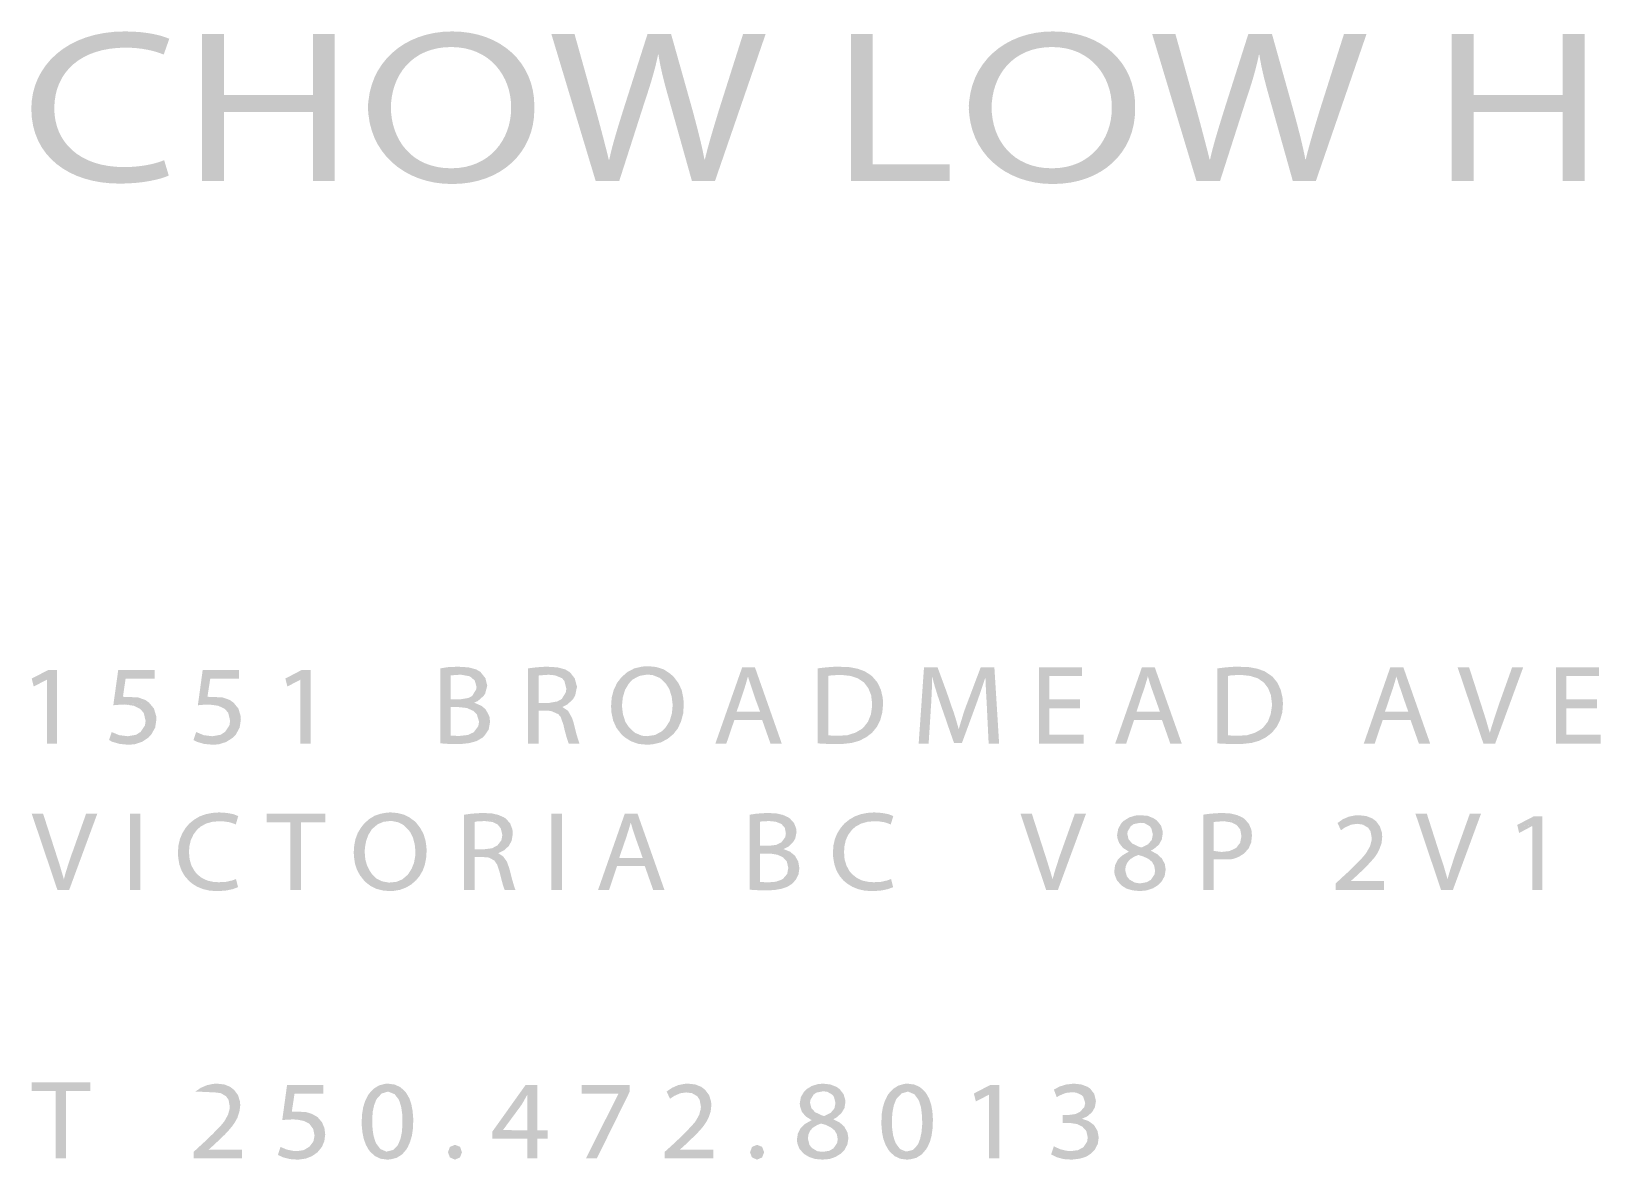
# Model space of a CAD drawing. Extents: x 0 to 36, y 0 to 24.
# Drawn here: x 32.81 to 34.368, y 19.467 to 20.587 of the extents above; entities that cross this region are included whole.
import ezdxf

# ---------------------------------------------------------------- set-up
doc = ezdxf.new("R2010")
doc.units = 0
doc.header["$LTSCALE"] = 0.375
doc.header["$MEASUREMENT"] = 0
doc.layers.add('BDR-25', color=4, linetype='CONTINUOUS')
doc.layers.add('BDR-50', color=5, linetype='CONTINUOUS')

msp = doc.modelspace()

# ---------------------------------------------------------------- hatches: boundary and pattern name
at = {"layer": 'BDR-25'}
h = msp.add_hatch(color=256, dxfattribs=at)
h.paths.add_polyline_path([(34.6173, 19.9471), (34.6495, 19.9471), (34.6495, 19.9558), (34.607, 19.9558), (34.607, 19.8802), (34.6514, 19.8802), (34.6514, 19.8889), (34.6173, 19.8889), (34.6173, 19.9153), (34.6477, 19.9153), (34.6477, 19.924), (34.6173, 19.924)])
h.paths.add_polyline_path([(32.8358, 19.9532), (32.8271, 19.9532), (32.8107, 19.9447), (32.8257, 19.9435), (32.8257, 19.8802), (32.8358, 19.8802)])
h.paths.add_polyline_path([(32.8255, 19.9435), (32.8107, 19.9447), (32.8127, 19.9368)], flags=17)
h.paths.add_polyline_path([(32.9039, 19.9445), (32.9327, 19.9445), (32.9327, 19.9532), (32.8966, 19.9532), (32.8917, 19.9181), (32.8942, 19.9185), (32.9025, 19.9189), (32.9272, 19.9208), (32.9236, 19.9234), (32.9163, 19.926), (32.9013, 19.9266)])
h.paths.add_polyline_path([(32.9321, 19.9149), (32.9272, 19.9208), (32.9029, 19.919), (32.912, 19.9177), (32.9183, 19.9147), (32.9219, 19.9106), (32.9238, 19.9029), (32.9232, 19.8983), (32.9189, 19.8918), (32.9144, 19.8889), (32.9065, 19.8875), (32.9266, 19.8861), (32.9294, 19.8891), (32.9333, 19.896), (32.9345, 19.9039), (32.9343, 19.9074)])
h.paths.add_polyline_path([(32.9201, 19.8818), (32.9266, 19.8861), (32.9065, 19.8875), (32.9057, 19.8875), (32.8976, 19.8885), (32.8901, 19.8916), (32.8875, 19.8837), (32.8905, 19.882), (32.898, 19.8798), (32.9065, 19.879), (32.9126, 19.8794)])
h.paths.add_polyline_path([(33.0105, 19.8861), (32.9905, 19.8875), (32.9896, 19.8875), (32.9815, 19.8885), (32.974, 19.8916), (32.9714, 19.8837), (32.9744, 19.882), (32.9819, 19.8798), (32.9905, 19.879), (32.9965, 19.8794), (33.004, 19.8818)])
h.paths.add_polyline_path([(33.0172, 19.896), (33.0184, 19.9039), (33.0182, 19.9074), (33.016, 19.9149), (33.0111, 19.9208), (32.9864, 19.9189), (32.987, 19.9189), (32.9959, 19.9177), (33.0024, 19.9147), (33.0059, 19.9106), (33.0077, 19.9029), (33.0071, 19.8983), (33.0028, 19.8918), (32.9984, 19.8889), (32.9905, 19.8875), (33.0105, 19.8861), (33.0134, 19.8891)])
h.paths.add_polyline_path([(33.0075, 19.9234), (33.0002, 19.926), (32.9852, 19.9266), (32.988, 19.9445), (33.0166, 19.9445), (33.0166, 19.9532), (32.9805, 19.9532), (32.9757, 19.9181), (32.9781, 19.9185), (32.9864, 19.9189), (33.0111, 19.9208)])
h.paths.add_polyline_path([(34.5184, 19.9027), (34.5176, 19.9118), (34.5176, 19.9558), (34.507, 19.9558), (34.507, 19.912), (34.5072, 19.9096), (34.5083, 19.9007), (34.5107, 19.8934), (34.5143, 19.8875), (34.5196, 19.8828), (34.5358, 19.8875), (34.5283, 19.8889), (34.5224, 19.8936), (34.521, 19.8956)])
h.paths.add_polyline_path([(34.5516, 19.8828), (34.5573, 19.8875), (34.5587, 19.8891), (34.5624, 19.8956), (34.5644, 19.9033), (34.5652, 19.9124), (34.5652, 19.9558), (34.5547, 19.9558), (34.5547, 19.9118), (34.5547, 19.9082), (34.5531, 19.8999), (34.5498, 19.8936), (34.5439, 19.8889), (34.5358, 19.8875), (34.5196, 19.8828), (34.5267, 19.88), (34.5354, 19.879), (34.5358, 19.879), (34.5443, 19.88)])
h.paths.add_polyline_path([(34.4653, 19.9558), (34.4556, 19.9558), (34.4556, 19.9242), (34.4556, 19.9167), (34.4558, 19.9076), (34.4562, 19.8999), (34.4568, 19.8936), (34.4547, 19.8802), (34.4653, 19.8802)])
h.paths.add_polyline_path([(34.4426, 19.9181), (34.4179, 19.9558), (34.4152, 19.9435), (34.417, 19.9398), (34.4209, 19.9331), (34.4252, 19.9258), (34.4302, 19.9181), (34.4547, 19.8802), (34.4568, 19.8936), (34.4552, 19.8964), (34.4515, 19.9035), (34.4472, 19.9106)])
h.paths.add_polyline_path([(34.4158, 19.9201), (34.4158, 19.9293), (34.4156, 19.937), (34.4152, 19.9435), (34.4179, 19.9558), (34.4061, 19.9558), (34.4061, 19.8802), (34.4158, 19.8802), (34.4158, 19.9126)])
h.paths.add_polyline_path([(34.3654, 19.924), (34.335, 19.924), (34.335, 19.9471), (34.3672, 19.9471), (34.3672, 19.9558), (34.3246, 19.9558), (34.3246, 19.8802), (34.369, 19.8802), (34.369, 19.8889), (34.335, 19.8889), (34.335, 19.9153), (34.3654, 19.9153)])
h.paths.add_polyline_path([(34.292, 19.9558), (34.281, 19.9558), (34.2677, 19.9185), (34.266, 19.9135), (34.2632, 19.9049), (34.2608, 19.8974), (34.2589, 19.8908), (34.2525, 19.8802), (34.2642, 19.8802)])
h.paths.add_polyline_path([(34.2383, 19.9558), (34.2269, 19.9558), (34.2525, 19.8802), (34.2589, 19.8908), (34.2575, 19.8952), (34.2553, 19.9029), (34.2525, 19.9118)])
h.paths.add_polyline_path([(34.173, 19.9558), (34.1661, 19.9469), (34.1665, 19.9453), (34.1681, 19.9402), (34.1706, 19.9329), (34.1738, 19.9234), (34.1779, 19.9118), (34.1546, 19.9118), (34.1801, 19.9037), (34.1884, 19.8802), (34.1996, 19.8802)])
h.paths.add_polyline_path([(34.1598, 19.927), (34.1627, 19.9353), (34.1647, 19.942), (34.1661, 19.9469), (34.173, 19.9558), (34.16, 19.9558), (34.1337, 19.8802), (34.1446, 19.8802), (34.1525, 19.9037), (34.1801, 19.9037), (34.1546, 19.9118), (34.1566, 19.9171)])
h.paths.add_polyline_path([(34.0534, 19.9199), (34.053, 19.9256), (34.0512, 19.9335), (34.0479, 19.9406), (34.0431, 19.9465), (34.0412, 19.9479), (34.0354, 19.9518), (34.0108, 19.9483), (34.0121, 19.9483), (34.021, 19.9473), (34.0285, 19.9449), (34.0344, 19.9408), (34.0386, 19.9353), (34.0414, 19.9283), (34.0425, 19.9195), (34.0425, 19.9177), (34.0412, 19.9092), (34.0384, 19.9019), (34.0337, 19.896), (34.0321, 19.8946), (34.0258, 19.891), (34.0181, 19.8885), (34.0092, 19.8879), (34.0364, 19.8863), (34.0419, 19.8905), (34.0423, 19.8908), (34.0471, 19.8966), (34.0506, 19.9035), (34.0528, 19.9112)])
h.paths.add_polyline_path([(33.9989, 19.9473), (34.0021, 19.9479), (34.0108, 19.9483), (34.0354, 19.9518), (34.0283, 19.9544), (34.02, 19.956), (34.0104, 19.9564), (34.0046, 19.9564), (33.9964, 19.9558), (33.9883, 19.9548), (33.9883, 19.8804), (33.9906, 19.8802), (33.9985, 19.8798), (34.0072, 19.8796), (34.0133, 19.8798), (34.0222, 19.8808), (34.0299, 19.883), (34.0364, 19.8863), (34.0092, 19.8879), (34.0062, 19.8879), (33.9989, 19.8883)])
h.paths.add_polyline_path([(33.9261, 19.9558), (33.9192, 19.9469), (33.9198, 19.9453), (33.9212, 19.9402), (33.9237, 19.9329), (33.9271, 19.9234), (33.9312, 19.9118), (33.9079, 19.9118), (33.9332, 19.9037), (33.9415, 19.8802), (33.9529, 19.8802)])
h.paths.add_polyline_path([(33.9079, 19.9118), (33.9097, 19.9171), (33.9129, 19.927), (33.9158, 19.9353), (33.9178, 19.942), (33.9192, 19.9469), (33.9261, 19.9558), (33.9133, 19.9558), (33.8868, 19.8802), (33.8977, 19.8802), (33.9056, 19.9037), (33.9332, 19.9037)])
h.paths.add_polyline_path([(33.8519, 19.924), (33.8215, 19.924), (33.8215, 19.9471), (33.8537, 19.9471), (33.8537, 19.9558), (33.8112, 19.9558), (33.8112, 19.8802), (33.8556, 19.8802), (33.8556, 19.8889), (33.8215, 19.8889), (33.8215, 19.9153), (33.8519, 19.9153)])
h.paths.add_polyline_path([(33.7668, 19.9558), (33.7579, 19.9461), (33.7581, 19.9402), (33.7585, 19.9319), (33.7591, 19.9214), (33.7611, 19.8802), (33.7715, 19.8802)])
h.paths.add_polyline_path([(33.7528, 19.9307), (33.7554, 19.9384), (33.7579, 19.9461), (33.7668, 19.9558), (33.7532, 19.9558), (33.7392, 19.9187), (33.7388, 19.9179), (33.7362, 19.9104), (33.7338, 19.9025), (33.7313, 19.8942), (33.7224, 19.893), (33.7267, 19.8808), (33.7346, 19.8808), (33.749, 19.9199), (33.75, 19.9228)])
h.paths.add_polyline_path([(33.7218, 19.9244), (33.7188, 19.9329), (33.7149, 19.9435), (33.7104, 19.9558), (33.705, 19.9461), (33.7056, 19.9443), (33.7078, 19.9362), (33.7102, 19.9287), (33.7102, 19.9283), (33.7115, 19.9248), (33.7133, 19.9193), (33.7157, 19.9124), (33.7188, 19.9035), (33.7224, 19.893), (33.7313, 19.8942), (33.7313, 19.8946), (33.7289, 19.9031), (33.7267, 19.9102), (33.7258, 19.9128), (33.724, 19.9177)])
h.paths.add_polyline_path([(33.7044, 19.9274), (33.7048, 19.9364), (33.705, 19.9461), (33.7104, 19.9558), (33.6969, 19.9558), (33.6916, 19.8802), (33.7015, 19.8802), (33.7035, 19.912), (33.7035, 19.9128), (33.704, 19.9197)])
h.paths.add_polyline_path([(33.6563, 19.9199), (33.6559, 19.9256), (33.6541, 19.9335), (33.6508, 19.9406), (33.6458, 19.9465), (33.6442, 19.9479), (33.6383, 19.9518), (33.6138, 19.9483), (33.615, 19.9483), (33.6239, 19.9473), (33.6312, 19.9449), (33.6373, 19.9408), (33.6415, 19.9353), (33.6444, 19.9283), (33.6454, 19.9195), (33.6454, 19.9177), (33.6442, 19.9092), (33.6413, 19.9019), (33.6367, 19.896), (33.635, 19.8946), (33.6288, 19.891), (33.6211, 19.8885), (33.6119, 19.8879), (33.6393, 19.8863), (33.6448, 19.8905), (33.6452, 19.8908), (33.65, 19.8966), (33.6535, 19.9035), (33.6555, 19.9112)])
h.paths.add_polyline_path([(33.6018, 19.9473), (33.605, 19.9479), (33.6138, 19.9483), (33.6383, 19.9518), (33.6312, 19.9544), (33.6229, 19.956), (33.6133, 19.9564), (33.6075, 19.9564), (33.5994, 19.9558), (33.5913, 19.9548), (33.5913, 19.8804), (33.5935, 19.8802), (33.6014, 19.8798), (33.6101, 19.8796), (33.6162, 19.8798), (33.6251, 19.8808), (33.6328, 19.883), (33.6393, 19.8863), (33.6119, 19.8879), (33.6091, 19.8879), (33.6018, 19.8883)])
h.paths.add_polyline_path([(33.529, 19.9558), (33.5221, 19.9469), (33.5225, 19.9453), (33.5242, 19.9402), (33.5266, 19.9329), (33.5298, 19.9234), (33.5341, 19.9118), (33.5108, 19.9118), (33.5361, 19.9037), (33.5444, 19.8802), (33.5556, 19.8802)])
h.paths.add_polyline_path([(33.5108, 19.9118), (33.5126, 19.9171), (33.5159, 19.927), (33.5187, 19.9353), (33.5207, 19.942), (33.5221, 19.9469), (33.529, 19.9558), (33.5163, 19.9558), (33.4897, 19.8802), (33.5006, 19.8802), (33.5086, 19.9037), (33.5361, 19.9037)])
h.paths.add_polyline_path([(33.4577, 19.91), (33.4583, 19.9187), (33.4579, 19.9252), (33.4563, 19.9331), (33.453, 19.9402), (33.4484, 19.9463), (33.4449, 19.9495), (33.4222, 19.9487), (33.4275, 19.9481), (33.4346, 19.9453), (33.4404, 19.9398), (33.4439, 19.9343), (33.4463, 19.9268), (33.4473, 19.9183), (33.4465, 19.9102), (33.4443, 19.9025), (33.4402, 19.896), (33.4366, 19.8924), (33.4299, 19.8887), (33.422, 19.8875), (33.3995, 19.8865), (33.406, 19.8824), (33.4133, 19.8798), (33.4218, 19.879), (33.4273, 19.8794), (33.4352, 19.8812), (33.4421, 19.8847), (33.4481, 19.8897), (33.4524, 19.8952), (33.4556, 19.9021)])
h.paths.add_polyline_path([(33.3977, 19.9258), (33.3999, 19.9333), (33.4038, 19.9398), (33.4074, 19.9437), (33.4141, 19.9473), (33.4222, 19.9487), (33.4449, 19.9495), (33.4384, 19.9538), (33.4309, 19.9562), (33.4226, 19.957), (33.4171, 19.9566), (33.4092, 19.9548), (33.4023, 19.9512), (33.3965, 19.9461), (33.3922, 19.9406), (33.3888, 19.9337), (33.3867, 19.9258), (33.3861, 19.9173), (33.3865, 19.9108), (33.3882, 19.9029), (33.3914, 19.8958), (33.3961, 19.8897), (33.3995, 19.8865), (33.422, 19.8875), (33.4169, 19.8879), (33.4098, 19.8908), (33.404, 19.8962), (33.4003, 19.9017), (33.3979, 19.9092), (33.3969, 19.9175)])
h.paths.add_polyline_path([(33.3423, 19.9187), (33.3142, 19.9205), (33.3142, 19.9477), (33.3156, 19.9479), (33.3241, 19.9485), (33.3452, 19.951), (33.3405, 19.9538), (33.333, 19.9558), (33.3235, 19.9564), (33.3198, 19.9564), (33.3113, 19.9558), (33.3036, 19.9548), (33.3036, 19.8802), (33.3142, 19.8802), (33.3142, 19.9128), (33.3237, 19.9128), (33.3377, 19.9165)])
h.paths.add_polyline_path([(33.3504, 19.9278), (33.3521, 19.9358), (33.3521, 19.9372), (33.35, 19.9449), (33.3452, 19.951), (33.3241, 19.9485), (33.3304, 19.9479), (33.3373, 19.9451), (33.3397, 19.9424), (33.3417, 19.9345), (33.3411, 19.9309), (33.3371, 19.9244), (33.3328, 19.922), (33.3245, 19.9205), (33.3142, 19.9205), (33.3423, 19.9187), (33.3482, 19.924)])
h.paths.add_polyline_path([(33.3488, 19.9013), (33.3474, 19.9055), (33.3434, 19.9126), (33.3377, 19.9165), (33.3237, 19.9128), (33.3267, 19.9124), (33.3336, 19.9094), (33.3361, 19.9066), (33.3389, 19.8983), (33.3397, 19.8946), (33.3423, 19.8851), (33.344, 19.8802), (33.3547, 19.8802), (33.3539, 19.8824), (33.3517, 19.8895)])
h.paths.add_polyline_path([(33.2659, 19.9017), (33.2653, 19.907), (33.2617, 19.9139), (33.2576, 19.9175), (33.2351, 19.9163), (33.2428, 19.9155), (33.2497, 19.9124), (33.2527, 19.9094), (33.255, 19.9019), (33.2542, 19.8974), (33.2497, 19.8914), (33.244, 19.8887), (33.2353, 19.8877), (33.26, 19.8875), (33.2645, 19.894)])
h.paths.add_polyline_path([(33.2268, 19.9163), (33.2351, 19.9163), (33.2576, 19.9175), (33.2501, 19.9208), (33.2538, 19.9224), (33.2268, 19.924), (33.2268, 19.9479), (33.2274, 19.9479), (33.2359, 19.9485), (33.2562, 19.9514), (33.2521, 19.9538), (33.2446, 19.9558), (33.2351, 19.9564), (33.2323, 19.9564), (33.2238, 19.956), (33.2165, 19.9548), (33.2165, 19.8804), (33.2246, 19.8798), (33.2321, 19.8796), (33.2361, 19.8796), (33.2452, 19.8806), (33.2525, 19.8826), (33.2582, 19.8859), (33.26, 19.8875), (33.2353, 19.8877), (33.2349, 19.8877), (33.2268, 19.8881)])
h.paths.add_polyline_path([(33.2611, 19.9299), (33.2631, 19.9376), (33.2613, 19.9451), (33.2562, 19.9514), (33.2359, 19.9485), (33.2373, 19.9485), (33.2459, 19.9469), (33.2507, 19.9428), (33.2525, 19.9364), (33.2521, 19.9339), (33.2481, 19.9274), (33.2444, 19.9254), (33.2359, 19.924), (33.2268, 19.924), (33.2538, 19.9224), (33.2596, 19.9276)])
h.paths.add_polyline_path([(33.0878, 19.9532), (33.0788, 19.9532), (33.0626, 19.9447), (33.0776, 19.9435), (33.0776, 19.8802), (33.0878, 19.8802)])
h.paths.add_polyline_path([(33.0774, 19.9435), (33.0626, 19.9447), (33.0646, 19.9368)], flags=17)
h = msp.add_hatch(color=256, dxfattribs=at)
h.paths.add_polyline_path([(32.8386, 19.7591), (32.8362, 19.7665), (32.822, 19.8105), (32.8107, 19.8105), (32.8362, 19.7349), (32.8426, 19.7453), (32.8422, 19.7469), (32.8405, 19.7526)])
h.paths.add_polyline_path([(32.8758, 19.8105), (32.8647, 19.8105), (32.8515, 19.7733), (32.8504, 19.7705), (32.848, 19.7633), (32.8459, 19.7568), (32.844, 19.7507), (32.8426, 19.7453), (32.8362, 19.7349), (32.8479, 19.7349)])
h.paths.add_polyline_path([(32.9187, 19.8105), (32.9083, 19.8105), (32.9083, 19.7349), (32.9187, 19.7349)])
h.paths.add_polyline_path([(32.9672, 19.7779), (32.9687, 19.7844), (32.9714, 19.79), (32.9751, 19.7949), (32.9786, 19.7978), (32.984, 19.8008), (32.9903, 19.8025), (32.9974, 19.8031), (32.972, 19.8046), (32.9672, 19.8007), (32.9636, 19.7965), (32.9603, 19.7912), (32.9579, 19.7854), (32.9564, 19.7789), (32.9559, 19.772), (32.9562, 19.7668), (32.9573, 19.7602), (32.9595, 19.7541), (32.9626, 19.7487), (32.9667, 19.744), (32.9699, 19.7412), (32.9968, 19.7425), (32.9917, 19.7427), (32.9852, 19.7441), (32.9795, 19.7468), (32.9748, 19.7506), (32.9724, 19.7536), (32.9693, 19.759), (32.9675, 19.7652), (32.9669, 19.7722)])
h.paths.add_polyline_path([(33.0108, 19.8101), (33.0044, 19.8113), (32.9969, 19.8118), (32.9899, 19.8113), (32.9834, 19.81), (32.9774, 19.8078), (32.972, 19.8046), (32.9974, 19.8031), (33.0007, 19.803), (33.0074, 19.802), (33.0134, 19.7999), (33.0158, 19.8082)])
h.paths.add_polyline_path([(33.0156, 19.7376), (33.0136, 19.7457), (33.0103, 19.7444), (33.004, 19.7429), (32.9968, 19.7425), (32.9699, 19.7412), (32.9752, 19.7379), (32.9811, 19.7356), (32.9876, 19.7341), (32.9946, 19.7337), (32.9966, 19.7337), (33.004, 19.7343), (33.0103, 19.7356)])
h.paths.add_polyline_path([(33.0782, 19.8018), (33.1022, 19.8018), (33.1022, 19.8105), (33.0439, 19.8105), (33.0439, 19.8018), (33.0677, 19.8018), (33.0677, 19.7349), (33.0782, 19.7349)])
h.paths.add_polyline_path([(33.1414, 19.7722), (33.1416, 19.7767), (33.1428, 19.7834), (33.145, 19.7894), (33.1482, 19.7946), (33.1494, 19.7959), (33.1542, 19.8), (33.1601, 19.8025), (33.1667, 19.8033), (33.1457, 19.8051), (33.1409, 19.8007), (33.1378, 19.7968), (33.1346, 19.7916), (33.1323, 19.7855), (33.131, 19.779), (33.1305, 19.7719), (33.1308, 19.7677), (33.1317, 19.761), (33.1337, 19.7549), (33.1367, 19.7494), (33.1405, 19.7445), (33.1424, 19.7425), (33.1474, 19.7387), (33.153, 19.7359), (33.1593, 19.7343), (33.1662, 19.7337), (33.1697, 19.7338), (33.1763, 19.7349), (33.1823, 19.7371), (33.1877, 19.7403), (33.1664, 19.7422), (33.165, 19.7422), (33.1586, 19.7434), (33.1531, 19.7462), (33.1484, 19.7508), (33.1466, 19.7535), (33.1437, 19.7591), (33.142, 19.7653)])
h.paths.add_polyline_path([(33.2024, 19.7663), (33.2029, 19.7736), (33.2027, 19.7777), (33.2017, 19.7844), (33.1997, 19.7906), (33.1967, 19.7962), (33.1929, 19.8011), (33.1909, 19.8031), (33.1859, 19.8068), (33.1803, 19.8096), (33.174, 19.8112), (33.1671, 19.8118), (33.1636, 19.8116), (33.1571, 19.8105), (33.1511, 19.8084), (33.1457, 19.8051), (33.1667, 19.8033), (33.1684, 19.8033), (33.1748, 19.802), (33.1803, 19.7991), (33.1849, 19.7945), (33.1867, 19.792), (33.1895, 19.7863), (33.1911, 19.78), (33.1918, 19.7731), (33.1916, 19.7685), (33.1904, 19.7619), (33.1881, 19.756), (33.1848, 19.7508), (33.1837, 19.7495), (33.1787, 19.7453), (33.173, 19.7429), (33.1664, 19.7422), (33.1877, 19.7403), (33.1926, 19.7446), (33.1957, 19.7484), (33.1989, 19.7538), (33.2011, 19.7597)])
h.paths.add_polyline_path([(33.2505, 19.7674), (33.26, 19.7674), (33.2788, 19.7682), (33.274, 19.7713), (33.28, 19.7742), (33.2505, 19.7753), (33.2505, 19.8023), (33.2533, 19.8029), (33.2606, 19.8032), (33.2817, 19.8056), (33.2795, 19.807), (33.2742, 19.8093), (33.2677, 19.8108), (33.2597, 19.8112), (33.2529, 19.811), (33.2462, 19.8104), (33.2401, 19.8095), (33.2401, 19.7349), (33.2505, 19.7349)])
h.paths.add_polyline_path([(33.2859, 19.8008), (33.2817, 19.8056), (33.261, 19.8032), (33.2683, 19.8023), (33.2736, 19.7997), (33.2766, 19.7958), (33.2781, 19.7894), (33.2772, 19.7842), (33.2733, 19.7791), (33.2679, 19.7762), (33.2609, 19.7753), (33.2505, 19.7753), (33.28, 19.7742), (33.2847, 19.7787), (33.2874, 19.7839), (33.2885, 19.7905), (33.2881, 19.7949)])
h.paths.add_polyline_path([(33.2851, 19.7559), (33.285, 19.7564), (33.2825, 19.7632), (33.2788, 19.7682), (33.26, 19.7674), (33.2647, 19.767), (33.2701, 19.7641), (33.273, 19.7599), (33.2753, 19.7529), (33.2772, 19.7452), (33.2791, 19.7384), (33.2804, 19.7349), (33.2911, 19.7349), (33.2896, 19.7392), (33.2876, 19.7461)])
h.paths.add_polyline_path([(33.3373, 19.8105), (33.3269, 19.8105), (33.3269, 19.7349), (33.3373, 19.7349)])
h.paths.add_polyline_path([(33.3942, 19.7665), (33.3957, 19.7713), (33.3986, 19.7795), (33.401, 19.7866), (33.403, 19.7927), (33.4045, 19.7977), (33.4056, 19.8017), (33.4124, 19.8105), (33.3997, 19.8105), (33.3732, 19.7349), (33.3841, 19.7349), (33.392, 19.7585), (33.4196, 19.7585)])
h.paths.add_polyline_path([(33.4124, 19.8105), (33.4056, 19.8017), (33.4061, 19.8002), (33.4072, 19.7963), (33.4089, 19.791), (33.4112, 19.7843), (33.4141, 19.7762), (33.4175, 19.7665), (33.3942, 19.7665), (33.4196, 19.7585), (33.4279, 19.7349), (33.4391, 19.7349)])
h.paths.add_polyline_path([(33.534, 19.7709), (33.5425, 19.7709), (33.5637, 19.7729), (33.5573, 19.7754), (33.5623, 19.7779), (33.534, 19.7787), (33.534, 19.8025), (33.5359, 19.8029), (33.5432, 19.8032), (33.5636, 19.8059), (33.5619, 19.807), (33.5568, 19.8093), (33.5503, 19.8108), (33.5424, 19.8112), (33.5362, 19.811), (33.5295, 19.8104), (33.5236, 19.8095), (33.5236, 19.7351), (33.5264, 19.7349), (33.5334, 19.7345), (33.5394, 19.7343), (33.5407, 19.7343), (33.5486, 19.7348), (33.5555, 19.736), (33.561, 19.7379), (33.5654, 19.7406), (33.5426, 19.7424), (33.5402, 19.7424), (33.534, 19.7428)])
h.paths.add_polyline_path([(33.572, 19.7631), (33.5688, 19.7686), (33.5686, 19.7689), (33.5637, 19.7729), (33.5425, 19.7709), (33.5448, 19.7709), (33.5516, 19.7697), (33.5569, 19.7672), (33.5607, 19.763), (33.5621, 19.7567), (33.561, 19.7507), (33.557, 19.746), (33.5556, 19.7451), (33.5499, 19.743), (33.5426, 19.7424), (33.5654, 19.7406), (33.5693, 19.7446), (33.5722, 19.7501), (33.5731, 19.7564), (33.5731, 19.7565)])
h.paths.add_polyline_path([(33.5701, 19.7953), (33.5679, 19.8011), (33.5636, 19.8059), (33.5432, 19.8032), (33.5497, 19.8026), (33.5553, 19.8003), (33.5586, 19.7966), (33.5597, 19.7911), (33.5591, 19.7873), (33.5553, 19.7821), (33.5503, 19.7796), (33.5433, 19.7787), (33.534, 19.7787), (33.5623, 19.7779), (33.5669, 19.7823), (33.569, 19.7859), (33.5703, 19.7922)])
h.paths.add_polyline_path([(33.6192, 19.7844), (33.6219, 19.79), (33.6257, 19.7949), (33.6291, 19.7978), (33.6346, 19.8008), (33.6409, 19.8025), (33.6479, 19.8031), (33.6226, 19.8046), (33.6178, 19.8007), (33.6142, 19.7965), (33.6108, 19.7912), (33.6084, 19.7854), (33.6069, 19.7789), (33.6065, 19.772), (33.6067, 19.7668), (33.6079, 19.7602), (33.61, 19.7541), (33.6131, 19.7487), (33.6171, 19.744), (33.6205, 19.7412), (33.6473, 19.7425), (33.6423, 19.7427), (33.6357, 19.7441), (33.6301, 19.7468), (33.6254, 19.7506), (33.6228, 19.7536), (33.6199, 19.759), (33.618, 19.7652), (33.6175, 19.7722), (33.6178, 19.7779)])
h.paths.add_polyline_path([(33.6614, 19.8101), (33.6549, 19.8113), (33.6474, 19.8118), (33.6405, 19.8113), (33.6339, 19.81), (33.628, 19.8078), (33.6226, 19.8046), (33.6479, 19.8031), (33.6513, 19.803), (33.6579, 19.802), (33.6639, 19.7999), (33.6664, 19.8082)])
h.paths.add_polyline_path([(33.6642, 19.7457), (33.6608, 19.7444), (33.6546, 19.7429), (33.6473, 19.7425), (33.6205, 19.7412), (33.6258, 19.7379), (33.6316, 19.7356), (33.6381, 19.7341), (33.6452, 19.7337), (33.6471, 19.7337), (33.6546, 19.7343), (33.6609, 19.7356), (33.6662, 19.7376)])
h.paths.add_polyline_path([(33.804, 19.8105), (33.7927, 19.8105), (33.8182, 19.7349), (33.8246, 19.7453), (33.8242, 19.7469), (33.8225, 19.7526), (33.8205, 19.7591), (33.8182, 19.7665)])
h.paths.add_polyline_path([(33.8578, 19.8105), (33.8467, 19.8105), (33.8334, 19.7733), (33.8324, 19.7705), (33.83, 19.7633), (33.8279, 19.7568), (33.826, 19.7507), (33.8246, 19.7453), (33.8182, 19.7349), (33.8299, 19.7349)])
h.paths.add_polyline_path([(33.8989, 19.7621), (33.9016, 19.7653), (33.9061, 19.7681), (33.9098, 19.7695), (33.9282, 19.7706), (33.922, 19.7738), (33.9253, 19.7756), (33.9302, 19.7798), (33.9331, 19.785), (33.934, 19.791), (33.934, 19.7927), (33.9323, 19.7987), (33.9281, 19.8039), (33.9249, 19.806), (33.9191, 19.8084), (33.912, 19.809), (33.9068, 19.8087), (33.9007, 19.8068), (33.8954, 19.8035), (33.9118, 19.8015), (33.9159, 19.8011), (33.9211, 19.7981), (33.9226, 19.7962), (33.9242, 19.7899), (33.9231, 19.7845), (33.9193, 19.78), (33.913, 19.777), (33.8945, 19.7766), (33.9005, 19.7728), (33.8998, 19.7726), (33.8938, 19.7691), (33.8894, 19.7648), (33.8867, 19.7596), (33.8859, 19.7536), (33.8862, 19.7502), (33.8885, 19.7444), (33.8929, 19.7394), (33.8979, 19.7362), (33.9041, 19.7344), (33.9112, 19.7337), (33.9113, 19.7337), (33.9182, 19.7344), (33.9244, 19.7365), (33.9295, 19.7397), (33.9114, 19.7413), (33.9063, 19.7421), (33.9009, 19.7452), (33.8984, 19.7483), (33.8967, 19.7545), (33.8973, 19.7585)])
h.paths.add_polyline_path([(33.9361, 19.7605), (33.9331, 19.7662), (33.9328, 19.7664), (33.9282, 19.7706), (33.9098, 19.7695), (33.9141, 19.7683), (33.9197, 19.7658), (33.9234, 19.7627), (33.9256, 19.7587), (33.9264, 19.754), (33.9258, 19.7502), (33.9223, 19.7449), (33.9181, 19.7425), (33.9114, 19.7413), (33.9295, 19.7397), (33.9329, 19.7432), (33.9359, 19.7486), (33.9369, 19.7551)])
h.paths.add_polyline_path([(33.8989, 19.7901), (33.8991, 19.7929), (33.9024, 19.7983), (33.9052, 19.8002), (33.9118, 19.8015), (33.8954, 19.8035), (33.893, 19.8012), (33.8898, 19.7957), (33.8887, 19.7895), (33.8888, 19.7869), (33.8907, 19.7814), (33.8945, 19.7766), (33.913, 19.777), (33.9101, 19.7778), (33.9039, 19.7808), (33.9001, 19.785)], flags=17)
h.paths.add_polyline_path([(33.9846, 19.8022), (33.9872, 19.8026), (33.9942, 19.803), (34.0155, 19.8051), (34.0134, 19.8066), (34.0081, 19.8091), (34.0017, 19.8107), (33.9941, 19.8112), (33.987, 19.811), (33.9803, 19.8104), (33.9742, 19.8096), (33.9742, 19.7349), (33.9846, 19.7349), (33.9846, 19.7651), (34.0033, 19.7654), (34.0092, 19.7675), (34.0144, 19.7707), (34.0154, 19.7716), (33.993, 19.7726), (33.9908, 19.7727), (33.9846, 19.7736)])
h.paths.add_polyline_path([(34.0221, 19.7944), (34.0197, 19.8002), (34.0155, 19.8051), (33.9949, 19.803), (34.0022, 19.8019), (34.0075, 19.7992), (34.0109, 19.795), (34.0122, 19.7883), (34.0109, 19.7817), (34.0072, 19.7768), (34.0058, 19.7759), (34.0002, 19.7734), (33.993, 19.7726), (34.0154, 19.7716), (34.0194, 19.7762), (34.0219, 19.782), (34.0226, 19.7889)])
h.paths.add_polyline_path([(34.1497, 19.7978), (34.146, 19.803), (34.1421, 19.8059), (34.1361, 19.8082), (34.1291, 19.809), (34.1254, 19.8089), (34.1189, 19.8076), (34.113, 19.8051), (34.1076, 19.8013), (34.127, 19.8005), (34.1327, 19.7997), (34.1379, 19.7967), (34.1404, 19.793), (34.1416, 19.7863), (34.1415, 19.7842), (34.1399, 19.7782), (34.1363, 19.7719), (34.1355, 19.7707), (34.1329, 19.7676), (34.1294, 19.7638), (34.1249, 19.7593), (34.1196, 19.754), (34.1131, 19.7481), (34.1058, 19.7413), (34.1058, 19.7349), (34.1539, 19.7349), (34.1539, 19.7436), (34.1207, 19.7436), (34.1254, 19.7478), (34.1316, 19.7536), (34.1369, 19.7588), (34.1412, 19.7635), (34.1446, 19.7674), (34.1469, 19.7708), (34.1492, 19.7752), (34.1514, 19.7815), (34.152, 19.7876), (34.1517, 19.7917)])
h.paths.add_polyline_path([(34.121, 19.7996), (34.127, 19.8005), (34.1076, 19.8013), (34.111, 19.7941), (34.1149, 19.7968)], flags=17)
h.paths.add_polyline_path([(34.1963, 19.8105), (34.185, 19.8105), (34.2104, 19.7349), (34.2169, 19.7453), (34.2165, 19.7469), (34.2148, 19.7526), (34.2129, 19.7591), (34.2104, 19.7665)])
h.paths.add_polyline_path([(34.2501, 19.8105), (34.239, 19.8105), (34.2257, 19.7733), (34.2247, 19.7705), (34.2223, 19.7633), (34.2202, 19.7568), (34.2183, 19.7507), (34.2169, 19.7453), (34.2104, 19.7349), (34.2222, 19.7349)])
h.paths.add_polyline_path([(34.3111, 19.8078), (34.3023, 19.8078), (34.2861, 19.7994), (34.301, 19.7981), (34.301, 19.7349), (34.3111, 19.7349)])
h.paths.add_polyline_path([(34.3008, 19.7982), (34.2861, 19.7994), (34.288, 19.7914)], flags=17)
h = msp.add_hatch(color=256, dxfattribs=at)
h.paths.add_polyline_path([(32.8448, 19.5351), (32.8688, 19.5351), (32.8688, 19.5439), (32.8106, 19.5439), (32.8106, 19.5351), (32.8344, 19.5351), (32.8344, 19.4683), (32.8448, 19.4683)])
h.paths.add_polyline_path([(33.015, 19.5087), (33.017, 19.5149), (33.0178, 19.521), (33.0175, 19.525), (33.0155, 19.5312), (33.0117, 19.5363), (33.0077, 19.5394), (33.0019, 19.5417), (32.9949, 19.5425), (32.991, 19.5423), (32.9847, 19.541), (32.9787, 19.5384), (32.9732, 19.5347), (32.9927, 19.5338), (32.9984, 19.5331), (33.0036, 19.5301), (33.0062, 19.5264), (33.0074, 19.5197), (33.0073, 19.5176), (33.0056, 19.5115), (33.0021, 19.5053), (33.0012, 19.5041), (32.9986, 19.501), (32.9951, 19.4973), (32.9906, 19.4927), (32.9852, 19.4874), (32.9788, 19.4815), (32.9715, 19.4748), (32.9715, 19.4683), (33.0196, 19.4683), (33.0196, 19.477), (32.9864, 19.477), (32.9911, 19.4812), (32.9974, 19.4871), (33.0027, 19.4922), (33.0069, 19.4968), (33.0102, 19.5008), (33.0125, 19.5042)])
h.paths.add_polyline_path([(33.0717, 19.5325), (33.1004, 19.5325), (33.1004, 19.5412), (33.0643, 19.5412), (33.0595, 19.5063), (33.0634, 19.5067), (33.0702, 19.507), (33.0949, 19.5089), (33.094, 19.5097), (33.0887, 19.5126), (33.0825, 19.5145), (33.069, 19.5146)])
h.paths.add_polyline_path([(33.1022, 19.492), (33.1014, 19.4984), (33.099, 19.5042), (33.0949, 19.5089), (33.0702, 19.507), (33.0744, 19.5068), (33.081, 19.5055), (33.0864, 19.5027), (33.0903, 19.4975), (33.0916, 19.491), (33.0904, 19.485), (33.0864, 19.4798), (33.0808, 19.4765), (33.0741, 19.4755), (33.0948, 19.4747), (33.0989, 19.4797), (33.1013, 19.4854)])
h.paths.add_polyline_path([(33.0943, 19.4742), (33.0948, 19.4747), (33.0741, 19.4755), (33.0703, 19.4758), (33.0639, 19.4771), (33.0578, 19.4797), (33.0552, 19.4717), (33.0608, 19.4692), (33.0672, 19.4676), (33.0742, 19.4671), (33.0765, 19.4672), (33.0832, 19.4682), (33.0892, 19.4706)])
h.paths.add_polyline_path([(33.1492, 19.4974), (33.1489, 19.5051), (33.1489, 19.5077), (33.1494, 19.5149), (33.1508, 19.5212), (33.1529, 19.5266), (33.1539, 19.5281), (33.1584, 19.5328), (33.1639, 19.5344), (33.1815, 19.5348), (33.1767, 19.5391), (33.1712, 19.5416), (33.1646, 19.5425), (33.1614, 19.5423), (33.1553, 19.5406), (33.1501, 19.5373), (33.1456, 19.5324), (33.1443, 19.5303), (33.1417, 19.525), (33.1399, 19.519), (33.1388, 19.5122), (33.1384, 19.5045), (33.1384, 19.5018), (33.1391, 19.4944), (33.1404, 19.4878), (33.1425, 19.482), (33.1452, 19.4771), (33.1468, 19.475), (33.1625, 19.4752), (33.157, 19.4776), (33.1528, 19.4831), (33.1519, 19.4851), (33.1502, 19.4907)])
h.paths.add_polyline_path([(33.1865, 19.4848), (33.1883, 19.4908), (33.1893, 19.4978), (33.1896, 19.5056), (33.1896, 19.5079), (33.189, 19.5154), (33.1877, 19.5221), (33.1858, 19.5278), (33.183, 19.5327), (33.1815, 19.5348), (33.1653, 19.5344), (33.1712, 19.532), (33.1752, 19.5267), (33.1759, 19.5251), (33.1776, 19.5196), (33.1786, 19.5129), (33.1789, 19.5051), (33.1789, 19.5017), (33.1783, 19.4942), (33.177, 19.4879), (33.175, 19.4829), (33.174, 19.4811), (33.1695, 19.4766), (33.1629, 19.475), (33.1625, 19.4752), (33.1468, 19.475), (33.1516, 19.4706), (33.1571, 19.468), (33.1635, 19.4671), (33.1671, 19.4673), (33.1732, 19.4689), (33.1785, 19.4722), (33.1828, 19.4772), (33.1842, 19.4795)])
h.paths.add_polyline_path([(33.238, 19.4744), (33.2361, 19.4798), (33.2311, 19.4818), (33.226, 19.4797), (33.2241, 19.4744), (33.226, 19.4693), (33.231, 19.4671), (33.236, 19.4692)])
h.paths.add_polyline_path([(33.3129, 19.5412), (33.303, 19.5317), (33.303, 19.527), (33.303, 19.5203), (33.303, 19.4962), (33.3129, 19.4962)], flags=17)
h.paths.add_polyline_path([(33.2972, 19.5215), (33.2989, 19.5244), (33.303, 19.5317), (33.3129, 19.5412), (33.3012, 19.5412), (33.2682, 19.4949), (33.2682, 19.488), (33.303, 19.488), (33.303, 19.4683), (33.3129, 19.4683), (33.3129, 19.488), (33.3232, 19.488), (33.3232, 19.4962), (33.3129, 19.4962), (33.303, 19.4962), (33.2787, 19.4964)])
h.paths.add_polyline_path([(33.4045, 19.5343), (33.4045, 19.5412), (33.357, 19.5412), (33.357, 19.5326), (33.3935, 19.5326), (33.3611, 19.4683), (33.372, 19.4683)])
h.paths.add_polyline_path([(33.4706, 19.4922), (33.4749, 19.4968), (33.4782, 19.5008), (33.4805, 19.5042), (33.4829, 19.5087), (33.485, 19.5149), (33.4857, 19.521), (33.4854, 19.525), (33.4834, 19.5312), (33.4796, 19.5363), (33.4756, 19.5394), (33.4698, 19.5417), (33.4628, 19.5425), (33.459, 19.5423), (33.4526, 19.541), (33.4467, 19.5384), (33.4413, 19.5347), (33.4606, 19.5338), (33.4664, 19.5331), (33.4716, 19.5301), (33.4741, 19.5264), (33.4753, 19.5197), (33.4752, 19.5176), (33.4736, 19.5115), (33.4701, 19.5053), (33.4692, 19.5041), (33.4665, 19.501), (33.463, 19.4973), (33.4586, 19.4927), (33.4531, 19.4874), (33.4468, 19.4815), (33.4394, 19.4748), (33.4394, 19.4683), (33.4875, 19.4683), (33.4875, 19.477), (33.4544, 19.477), (33.4591, 19.4812), (33.4653, 19.4871)])
h.paths.add_polyline_path([(33.4546, 19.5329), (33.4606, 19.5338), (33.4413, 19.5347), (33.4446, 19.5275), (33.4486, 19.5302)], flags=17)
h.paths.add_polyline_path([(33.5381, 19.4744), (33.5361, 19.4798), (33.5311, 19.4818), (33.5261, 19.4797), (33.5241, 19.4744), (33.526, 19.4693), (33.531, 19.4671), (33.5361, 19.4692)])
h.paths.add_polyline_path([(33.5831, 19.4817), (33.5816, 19.4879), (33.5821, 19.4919), (33.5837, 19.4956), (33.5864, 19.4987), (33.5908, 19.5014), (33.5945, 19.5029), (33.6131, 19.504), (33.6068, 19.5071), (33.6101, 19.509), (33.6149, 19.5133), (33.6179, 19.5183), (33.6189, 19.5244), (33.6188, 19.526), (33.617, 19.5321), (33.613, 19.5372), (33.6098, 19.5394), (33.6039, 19.5417), (33.5968, 19.5425), (33.5917, 19.5421), (33.5854, 19.5402), (33.5801, 19.5369), (33.5966, 19.5349), (33.6008, 19.5345), (33.6059, 19.5315), (33.6074, 19.5295), (33.609, 19.5233), (33.6079, 19.5179), (33.6042, 19.5135), (33.5978, 19.5103), (33.5794, 19.51), (33.5853, 19.5063), (33.5847, 19.5059), (33.5785, 19.5024), (33.5742, 19.4981), (33.5716, 19.493), (33.5707, 19.487), (33.571, 19.4835), (33.5732, 19.4777), (33.5777, 19.4728), (33.5828, 19.4697), (33.5889, 19.4677), (33.5961, 19.4671), (33.6031, 19.4677), (33.6091, 19.4698), (33.6144, 19.4731), (33.5963, 19.4748), (33.591, 19.4754), (33.5856, 19.4786)])
h.paths.add_polyline_path([(33.6218, 19.4885), (33.6209, 19.4939), (33.6179, 19.4996), (33.6177, 19.4999), (33.6131, 19.504), (33.5945, 19.5029), (33.5989, 19.5017), (33.6044, 19.4991), (33.6081, 19.4961), (33.6104, 19.4921), (33.6112, 19.4874), (33.6106, 19.4835), (33.607, 19.4783), (33.603, 19.4759), (33.5963, 19.4748), (33.6144, 19.4731), (33.6178, 19.4765), (33.6208, 19.4821)])
h.paths.add_polyline_path([(33.5873, 19.5317), (33.59, 19.5336), (33.5966, 19.5349), (33.5801, 19.5369), (33.5778, 19.5346), (33.5746, 19.5292), (33.5735, 19.5228), (33.5737, 19.5203), (33.5755, 19.5147), (33.5794, 19.51), (33.5978, 19.5103), (33.595, 19.5112), (33.5887, 19.5142), (33.585, 19.5183), (33.5837, 19.5235), (33.584, 19.5262)], flags=17)
h.paths.add_polyline_path([(33.665, 19.5051), (33.665, 19.5077), (33.6657, 19.5149), (33.667, 19.5212), (33.6691, 19.5266), (33.6701, 19.5281), (33.6746, 19.5328), (33.6801, 19.5344), (33.6976, 19.5348), (33.6929, 19.5391), (33.6873, 19.5416), (33.6808, 19.5425), (33.6775, 19.5423), (33.6715, 19.5406), (33.6662, 19.5373), (33.6617, 19.5324), (33.6604, 19.5303), (33.6579, 19.525), (33.656, 19.519), (33.6549, 19.5122), (33.6546, 19.5045), (33.6546, 19.5018), (33.6552, 19.4944), (33.6565, 19.4878), (33.6586, 19.482), (33.6614, 19.4771), (33.6629, 19.475), (33.6787, 19.4752), (33.6731, 19.4776), (33.669, 19.4831), (33.6681, 19.4851), (33.6663, 19.4907), (33.6653, 19.4974)])
h.paths.add_polyline_path([(33.7054, 19.4978), (33.7057, 19.5056), (33.7057, 19.5079), (33.7052, 19.5154), (33.7039, 19.5221), (33.7019, 19.5278), (33.6992, 19.5327), (33.6976, 19.5348), (33.6816, 19.5344), (33.6873, 19.532), (33.6913, 19.5267), (33.692, 19.5251), (33.6938, 19.5196), (33.6947, 19.5129), (33.6951, 19.5051), (33.6951, 19.5017), (33.6944, 19.4942), (33.6931, 19.4879), (33.6912, 19.4829), (33.6901, 19.4811), (33.6856, 19.4766), (33.6798, 19.4752), (33.6629, 19.475), (33.6677, 19.4706), (33.6732, 19.468), (33.6796, 19.4671), (33.6832, 19.4673), (33.6894, 19.4689), (33.6946, 19.4722), (33.6989, 19.4772), (33.7003, 19.4795), (33.7028, 19.4848), (33.7044, 19.4908)])
h.paths.add_polyline_path([(33.7716, 19.5412), (33.7627, 19.5412), (33.7464, 19.5327), (33.7615, 19.5315), (33.7615, 19.4683), (33.7716, 19.4683)])
h.paths.add_polyline_path([(33.7613, 19.5315), (33.7464, 19.5327), (33.7484, 19.5248)], flags=17)
h.paths.add_polyline_path([(33.8675, 19.5262), (33.8659, 19.5325), (33.8619, 19.5376), (33.8591, 19.5395), (33.8531, 19.5417), (33.846, 19.5425), (33.8445, 19.5424), (33.8377, 19.5416), (33.8315, 19.5396), (33.8259, 19.5366), (33.8439, 19.534), (33.8481, 19.5336), (33.8536, 19.5311), (33.8551, 19.5294), (33.857, 19.5233), (33.8562, 19.5194), (33.852, 19.5146), (33.8473, 19.5123), (33.8406, 19.5114), (33.8346, 19.5114), (33.8346, 19.5035), (33.8406, 19.5035), (33.8419, 19.5035), (33.8488, 19.5024), (33.8542, 19.4998), (33.8581, 19.4955), (33.8595, 19.4893), (33.8589, 19.4849), (33.8552, 19.4794), (33.8499, 19.4765), (33.8428, 19.4755), (33.863, 19.4733), (33.8665, 19.477), (33.8695, 19.4826), (33.8704, 19.4889), (33.8704, 19.489), (33.8693, 19.4954), (33.866, 19.501), (33.8653, 19.5017), (33.8603, 19.5054), (33.8538, 19.5076), (33.859, 19.51), (33.8638, 19.5141), (33.8666, 19.519), (33.8676, 19.5249)])
h.paths.add_polyline_path([(33.863, 19.4733), (33.8428, 19.4755), (33.8384, 19.4759), (33.8321, 19.4774), (33.8259, 19.4803), (33.8232, 19.4722), (33.8239, 19.4718), (33.8295, 19.4692), (33.8358, 19.4676), (33.8429, 19.4671), (33.845, 19.4672), (33.8519, 19.4681), (33.858, 19.47)])
h.paths.add_polyline_path([(33.8377, 19.5333), (33.8439, 19.534), (33.8259, 19.5366), (33.8287, 19.5291), (33.8315, 19.5307)])
at = {"layer": 'BDR-50'}
h = msp.add_hatch(color=256, dxfattribs=at)
h.dxf.hatch_style = 2
edge = h.paths.add_edge_path()
edge.add_spline(control_points=[(32.9468, 20.4441), (32.9385, 20.4403), (32.9207, 20.4361), (32.8979, 20.4361), (32.8481, 20.4361), (32.8103, 20.4631), (32.8103, 20.5105), (32.8103, 20.5524), (32.8452, 20.5872), (32.9031, 20.5872), (32.9264, 20.5872), (32.9411, 20.5827), (32.9473, 20.5799), (32.9473, 20.5799), (32.9418, 20.5642), (32.9418, 20.5642), (32.9327, 20.5681), (32.9191, 20.5711), (32.9041, 20.5711), (32.8596, 20.5711), (32.8331, 20.547), (32.8331, 20.5107), (32.8331, 20.4781), (32.8572, 20.4525), (32.9025, 20.4525), (32.9172, 20.4525), (32.9323, 20.4551), (32.9422, 20.4594), (32.9422, 20.4594), (32.9468, 20.4441), (32.9468, 20.4441)], knot_values=[0, 0, 0, 0, 1, 1, 1, 2, 2, 2, 3, 3, 3, 4, 4, 4, 5, 5, 5, 6, 6, 6, 7, 7, 7, 8, 8, 8, 9, 9, 9, 10, 10, 10, 10], degree=3, periodic=0)
h = msp.add_hatch(color=256, dxfattribs=at)
h.dxf.hatch_style = 2
h.paths.add_polyline_path([(33.0015, 20.5846), (33.0015, 20.524), (33.0899, 20.524), (33.0899, 20.5846), (33.1116, 20.5846), (33.1116, 20.4387), (33.0899, 20.4387), (33.0899, 20.5072), (33.0015, 20.5072), (33.0015, 20.4387), (32.9798, 20.4387), (32.9798, 20.5846)])
h = msp.add_hatch(color=256, dxfattribs=at)
h.dxf.hatch_style = 2
edge = h.paths.add_edge_path()
edge.add_spline(control_points=[(33.1677, 20.5039), (33.1675, 20.5061), (33.1674, 20.5083), (33.1674, 20.5106), (33.1674, 20.5432), (33.1881, 20.5717), (33.2273, 20.5717), (33.2664, 20.5717), (33.2868, 20.542), (33.2868, 20.5124), (33.2868, 20.5095), (33.2868, 20.5067), (33.2865, 20.5039), (33.2865, 20.5039), (33.3094, 20.5039), (33.3094, 20.5039), (33.3097, 20.507), (33.3099, 20.5101), (33.3099, 20.5133), (33.3099, 20.5556), (33.2774, 20.5872), (33.2281, 20.5872), (33.1803, 20.5872), (33.1447, 20.5555), (33.1447, 20.5099), (33.1447, 20.5079), (33.1452, 20.5059), (33.1453, 20.5039), (33.1453, 20.5039), (33.1677, 20.5039), (33.1677, 20.5039)], knot_values=[0, 0, 0, 0, 1, 1, 1, 2, 2, 2, 3, 3, 3, 4, 4, 4, 5, 5, 5, 6, 6, 6, 7, 7, 7, 8, 8, 8, 9, 9, 9, 10, 10, 10, 10], degree=3, periodic=0)
h = msp.add_hatch(color=256, dxfattribs=at)
h.dxf.hatch_style = 2
edge = h.paths.add_edge_path()
edge.add_spline(control_points=[(33.3708, 20.4387), (33.3708, 20.4387), (33.3268, 20.5846), (33.3268, 20.5846), (33.3268, 20.5846), (33.3498, 20.5846), (33.3498, 20.5846), (33.3498, 20.5846), (33.3708, 20.5097), (33.3708, 20.5097), (33.3758, 20.4914), (33.3807, 20.4728), (33.3838, 20.4599), (33.3838, 20.4599), (33.3843, 20.4599), (33.3843, 20.4599), (33.387, 20.4731), (33.3925, 20.491), (33.3984, 20.5098), (33.3984, 20.5098), (33.4223, 20.5846), (33.4223, 20.5846), (33.4223, 20.5846), (33.4457, 20.5846), (33.4457, 20.5846), (33.4457, 20.5846), (33.467, 20.509), (33.467, 20.509), (33.4717, 20.4914), (33.4763, 20.474), (33.4788, 20.4603), (33.4788, 20.4603), (33.4793, 20.4603), (33.4793, 20.4603), (33.4827, 20.4746), (33.4877, 20.491), (33.4934, 20.5097), (33.4934, 20.5097), (33.5172, 20.5846), (33.5172, 20.5846), (33.5172, 20.5846), (33.5396, 20.5846), (33.5396, 20.5846), (33.5396, 20.5846), (33.4893, 20.4387), (33.4893, 20.4387), (33.4893, 20.4387), (33.4664, 20.4387), (33.4664, 20.4387), (33.4664, 20.4387), (33.4446, 20.5163), (33.4446, 20.5163), (33.4389, 20.5362), (33.4354, 20.5496), (33.4332, 20.564), (33.4332, 20.564), (33.4327, 20.564), (33.4327, 20.564), (33.4299, 20.55), (33.4258, 20.5363), (33.4192, 20.5165), (33.4192, 20.5165), (33.3942, 20.4387), (33.3942, 20.4387), (33.3942, 20.4387), (33.3708, 20.4387), (33.3708, 20.4387)], knot_values=[0, 0, 0, 0, 1, 1, 1, 2, 2, 2, 3, 3, 3, 4, 4, 4, 5, 5, 5, 6, 6, 6, 7, 7, 7, 8, 8, 8, 9, 9, 9, 10, 10, 10, 11, 11, 11, 12, 12, 12, 13, 13, 13, 14, 14, 14, 15, 15, 15, 16, 16, 16, 17, 17, 17, 18, 18, 18, 19, 19, 19, 20, 20, 20, 21, 21, 21, 22, 22, 22, 22], degree=3, periodic=0)
h = msp.add_hatch(color=256, dxfattribs=at)
h.dxf.hatch_style = 2
h.paths.add_polyline_path([(33.6243, 20.5846), (33.646, 20.5846), (33.646, 20.4552), (33.7225, 20.4552), (33.7225, 20.4387), (33.6243, 20.4387)])
h = msp.add_hatch(color=256, dxfattribs=at)
h.dxf.hatch_style = 2
edge = h.paths.add_edge_path()
edge.add_spline(control_points=[(33.7644, 20.5039), (33.7642, 20.5061), (33.764, 20.5083), (33.764, 20.5106), (33.764, 20.5432), (33.7848, 20.5717), (33.824, 20.5717), (33.863, 20.5717), (33.8834, 20.542), (33.8834, 20.5124), (33.8834, 20.5095), (33.8834, 20.5067), (33.8831, 20.5039), (33.8831, 20.5039), (33.9061, 20.5039), (33.9061, 20.5039), (33.9064, 20.507), (33.9066, 20.5101), (33.9066, 20.5133), (33.9066, 20.5556), (33.8741, 20.5872), (33.8248, 20.5872), (33.777, 20.5872), (33.7414, 20.5555), (33.7414, 20.5099), (33.7414, 20.5079), (33.7419, 20.5059), (33.742, 20.5039), (33.742, 20.5039), (33.7644, 20.5039), (33.7644, 20.5039)], knot_values=[0, 0, 0, 0, 1, 1, 1, 2, 2, 2, 3, 3, 3, 4, 4, 4, 5, 5, 5, 6, 6, 6, 7, 7, 7, 8, 8, 8, 9, 9, 9, 10, 10, 10, 10], degree=3, periodic=0)
h = msp.add_hatch(color=256, dxfattribs=at)
h.dxf.hatch_style = 2
edge = h.paths.add_edge_path()
edge.add_spline(control_points=[(33.9675, 20.4387), (33.9675, 20.4387), (33.9235, 20.5846), (33.9235, 20.5846), (33.9235, 20.5846), (33.9466, 20.5846), (33.9466, 20.5846), (33.9466, 20.5846), (33.9675, 20.5097), (33.9675, 20.5097), (33.9725, 20.4914), (33.9774, 20.4728), (33.9806, 20.4599), (33.9806, 20.4599), (33.981, 20.4599), (33.981, 20.4599), (33.9838, 20.4731), (33.9893, 20.491), (33.9952, 20.5098), (33.9952, 20.5098), (34.019, 20.5846), (34.019, 20.5846), (34.019, 20.5846), (34.0425, 20.5846), (34.0425, 20.5846), (34.0425, 20.5846), (34.0637, 20.509), (34.0637, 20.509), (34.0685, 20.4914), (34.0731, 20.474), (34.0756, 20.4603), (34.0756, 20.4603), (34.0761, 20.4603), (34.0761, 20.4603), (34.0795, 20.4746), (34.0845, 20.491), (34.0902, 20.5097), (34.0902, 20.5097), (34.114, 20.5846), (34.114, 20.5846), (34.114, 20.5846), (34.1364, 20.5846), (34.1364, 20.5846), (34.1364, 20.5846), (34.0861, 20.4387), (34.0861, 20.4387), (34.0861, 20.4387), (34.0632, 20.4387), (34.0632, 20.4387), (34.0632, 20.4387), (34.0414, 20.5163), (34.0414, 20.5163), (34.0357, 20.5362), (34.0322, 20.5496), (34.03, 20.564), (34.03, 20.564), (34.0295, 20.564), (34.0295, 20.564), (34.0267, 20.55), (34.0226, 20.5363), (34.0159, 20.5165), (34.0159, 20.5165), (33.9909, 20.4387), (33.9909, 20.4387), (33.9909, 20.4387), (33.9675, 20.4387), (33.9675, 20.4387)], knot_values=[0, 0, 0, 0, 1, 1, 1, 2, 2, 2, 3, 3, 3, 4, 4, 4, 5, 5, 5, 6, 6, 6, 7, 7, 7, 8, 8, 8, 9, 9, 9, 10, 10, 10, 11, 11, 11, 12, 12, 12, 13, 13, 13, 14, 14, 14, 15, 15, 15, 16, 16, 16, 17, 17, 17, 18, 18, 18, 19, 19, 19, 20, 20, 20, 21, 21, 21, 22, 22, 22, 22], degree=3, periodic=0)
h = msp.add_hatch(color=256, dxfattribs=at)
h.dxf.hatch_style = 2
h.paths.add_polyline_path([(34.2428, 20.5846), (34.2428, 20.524), (34.3313, 20.524), (34.3313, 20.5846), (34.353, 20.5846), (34.353, 20.4387), (34.3313, 20.4387), (34.3313, 20.5072), (34.2428, 20.5072), (34.2428, 20.4387), (34.2211, 20.4387), (34.2211, 20.5846)])
h = msp.add_hatch(color=256, dxfattribs=at)
h.dxf.hatch_style = 2
edge = h.paths.add_edge_path()
edge.add_spline(control_points=[(33.1677, 20.5191), (33.1675, 20.5169), (33.1674, 20.5147), (33.1674, 20.5124), (33.1674, 20.4797), (33.1881, 20.4513), (33.2273, 20.4513), (33.2664, 20.4513), (33.2868, 20.481), (33.2868, 20.5106), (33.2868, 20.5135), (33.287, 20.5163), (33.2867, 20.5191), (33.2867, 20.5191), (33.3094, 20.5191), (33.3094, 20.5191), (33.3097, 20.516), (33.3099, 20.5129), (33.3099, 20.5097), (33.3099, 20.4674), (33.2774, 20.4357), (33.2281, 20.4357), (33.1803, 20.4357), (33.1447, 20.4675), (33.1447, 20.5131), (33.1447, 20.5151), (33.145, 20.5171), (33.1452, 20.5191), (33.1452, 20.5191), (33.1677, 20.5191), (33.1677, 20.5191)], knot_values=[0, 0, 0, 0, 1, 1, 1, 2, 2, 2, 3, 3, 3, 4, 4, 4, 5, 5, 5, 6, 6, 6, 7, 7, 7, 8, 8, 8, 9, 9, 9, 10, 10, 10, 10], degree=3, periodic=0)
h = msp.add_hatch(color=256, dxfattribs=at)
h.dxf.hatch_style = 2
edge = h.paths.add_edge_path()
edge.add_spline(control_points=[(33.7644, 20.5191), (33.7642, 20.5169), (33.764, 20.5147), (33.764, 20.5124), (33.764, 20.4797), (33.7848, 20.4513), (33.824, 20.4513), (33.863, 20.4513), (33.8834, 20.481), (33.8834, 20.5106), (33.8834, 20.5135), (33.8837, 20.5163), (33.8834, 20.5191), (33.8834, 20.5191), (33.9061, 20.5191), (33.9061, 20.5191), (33.9064, 20.516), (33.9066, 20.5129), (33.9066, 20.5097), (33.9066, 20.4674), (33.8741, 20.4357), (33.8248, 20.4357), (33.777, 20.4357), (33.7414, 20.4675), (33.7414, 20.5131), (33.7414, 20.5151), (33.7417, 20.5171), (33.7419, 20.5191), (33.7419, 20.5191), (33.7644, 20.5191), (33.7644, 20.5191)], knot_values=[0, 0, 0, 0, 1, 1, 1, 2, 2, 2, 3, 3, 3, 4, 4, 4, 5, 5, 5, 6, 6, 6, 7, 7, 7, 8, 8, 8, 9, 9, 9, 10, 10, 10, 10], degree=3, periodic=0)

doc.saveas('drawing.dxf')
